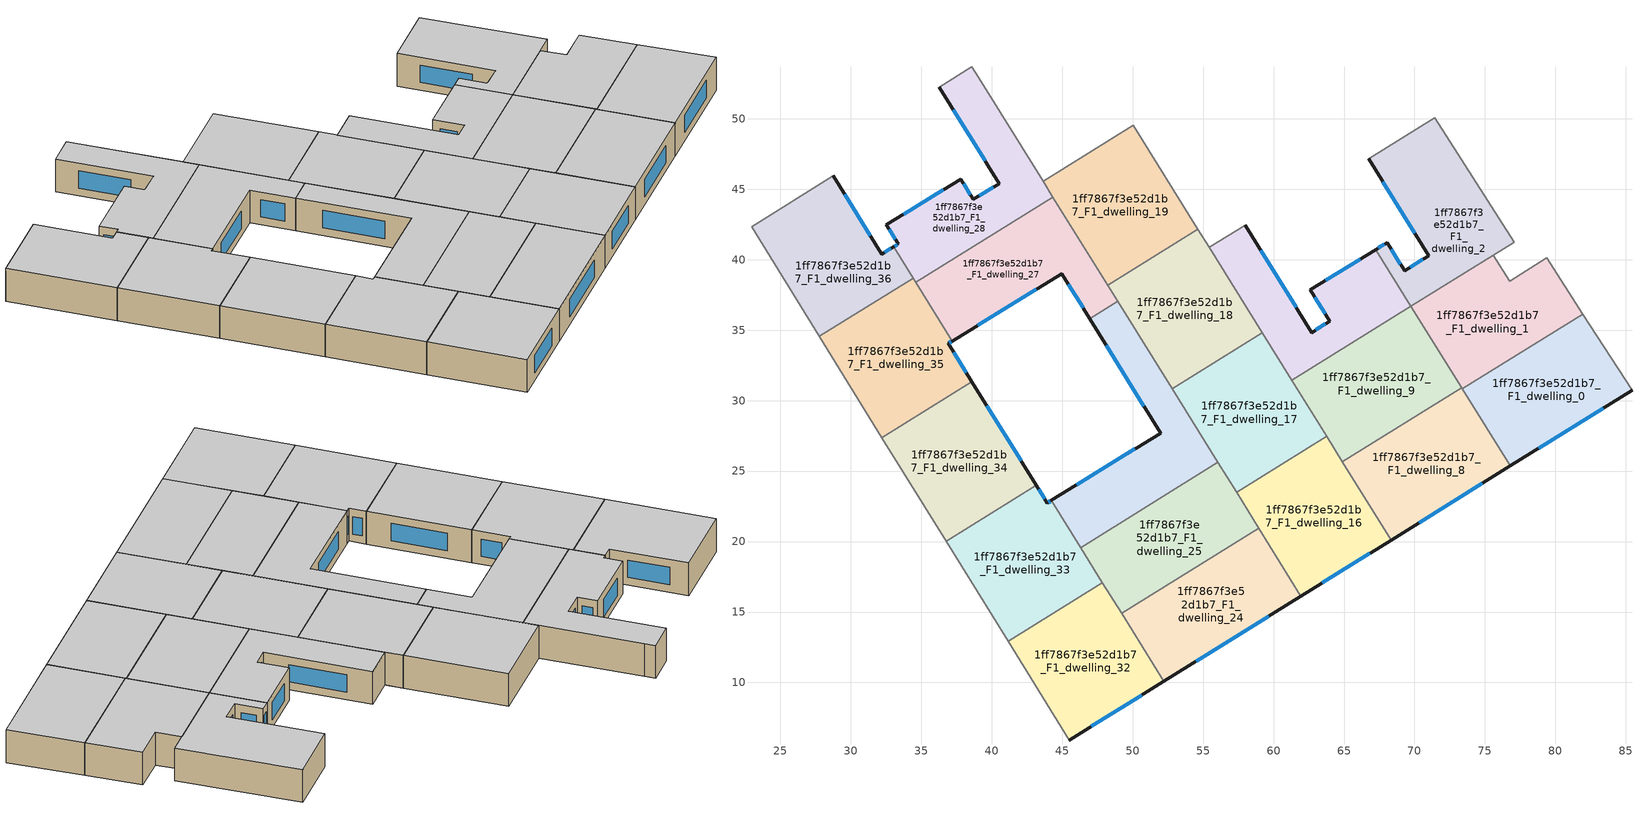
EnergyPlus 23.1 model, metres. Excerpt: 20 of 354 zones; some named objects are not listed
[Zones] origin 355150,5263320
1ff7867f3e52d1b7_F1_dwelling_0
 floor to 1ff7867f3e52d1b7_F0_dwelling_0 (EU_floor_Construction): 81.95,36.15 85.44,30.74 76.8,25.36 73.4,30.83 z3
 wall outside (EU_wall_Construction): 76.8,25.36 85.44,30.74 z3:6
 wall to 1ff7867f3e52d1b7_F1_dwelling_1 (EU_wall_Construction): 81.95,36.15 73.4,30.83 z3:6
 wall adiabatic (EU_wall_Construction): 85.44,30.74 81.95,36.15 z3:6
 wall to 1ff7867f3e52d1b7_F1_dwelling_8 (EU_wall_Construction): 73.4,30.83 76.8,25.36 z3:6
 window (EU_Window_Construction): 78.83,26.63 83.41,29.48 z3.7:5.3
 ceiling to 1ff7867f3e52d1b7_F2_dwelling_0 (EU_floor_Construction): 85.44,30.74 81.95,36.15 73.4,30.83 76.8,25.36 z6
1ff7867f3e52d1b7_F1_dwelling_1
 floor to 1ff7867f3e52d1b7_F0_dwelling_1 (EU_floor_Construction): 79.37,40.14 81.95,36.15 73.4,30.83 69.75,36.7 75.58,40.32 76.75,38.48 z3
 wall to 1ff7867f3e52d1b7_F1_dwelling_2 (EU_wall_Construction): 75.58,40.32 69.75,36.7 z3:6
 wall adiabatic (EU_wall_Construction): 81.95,36.15 79.37,40.14 76.75,38.48 75.58,40.32 z3:6
 wall to 1ff7867f3e52d1b7_F1_dwelling_9 (EU_wall_Construction): 69.75,36.7 73.34,30.92 z3:6
 wall to 1ff7867f3e52d1b7_F1_dwelling_8 (EU_wall_Construction): 73.34,30.92 73.4,30.83 z3:6
 ceiling to 1ff7867f3e52d1b7_F2_dwelling_1 (EU_floor_Construction): 81.95,36.15 79.37,40.14 76.75,38.48 75.58,40.32 69.75,36.7 73.4,30.83 z6
1ff7867f3e52d1b7_F1_dwelling_10
 floor to 1ff7867f3e52d1b7_F0_dwelling_10 (EU_floor_Construction): 67.25,40.72 69.75,36.7 61.29,31.44 55.42,40.87 57.98,42.46 62.7,34.84 63.98,35.63 62.6,37.86 z3
 wall outside (EU_wall_Construction): 67.25,40.72 62.6,37.86 63.98,35.63 62.7,34.84 57.98,42.46 z3:6
 wall to 1ff7867f3e52d1b7_F1_dwelling_2 (EU_wall_Construction): 69.75,36.7 67.25,40.72 z3:6
 wall to 1ff7867f3e52d1b7_F1_dwelling_9 (EU_wall_Construction): 61.29,31.44 69.75,36.7 z3:6
 wall to 1ff7867f3e52d1b7_F1_dwelling_11 (EU_wall_Construction): 57.98,42.46 55.42,40.87 z3:6
 wall to 1ff7867f3e52d1b7_F1_dwelling_18 (EU_wall_Construction): 55.42,40.87 59.19,34.82 z3:6
 wall to 1ff7867f3e52d1b7_F1_dwelling_17 (EU_wall_Construction): 59.19,34.82 61.29,31.44 z3:6
 window (EU_Window_Construction): 63.68,35.44 63,35.02 / 62.92,37.34 63.66,36.15 / 66.16,40.05 63.69,38.53 / 61.59,36.63 59.09,40.67 z3.7:5.3
 ceiling to 1ff7867f3e52d1b7_F2_dwelling_10 (EU_floor_Construction): 69.75,36.7 67.25,40.72 62.6,37.86 63.98,35.63 62.7,34.84 57.98,42.46 55.42,40.87 61.29,31.44 z6
1ff7867f3e52d1b7_F1_dwelling_16
 floor to 1ff7867f3e52d1b7_F0_dwelling_16 (EU_floor_Construction): 63.76,27.46 68.34,20.1 61.95,16.13 57.37,23.49 z3
 wall outside (EU_wall_Construction): 61.95,16.13 68.34,20.1 z3:6
 wall to 1ff7867f3e52d1b7_F1_dwelling_17 (EU_wall_Construction): 63.76,27.46 57.37,23.49 z3:6
 wall to 1ff7867f3e52d1b7_F1_dwelling_24 (EU_wall_Construction): 58.95,20.96 61.95,16.13 z3:6
 wall to 1ff7867f3e52d1b7_F1_dwelling_8 (EU_wall_Construction): 68.34,20.1 64.88,25.66 z3:6
 wall to 1ff7867f3e52d1b7_F1_dwelling_25 (EU_wall_Construction): 57.37,23.49 58.95,20.96 z3:6
 wall to 1ff7867f3e52d1b7_F1_dwelling_9 (EU_wall_Construction): 64.88,25.66 63.76,27.46 z3:6
 window (EU_Window_Construction): 63.45,17.06 66.84,19.17 z3.7:5.3
 ceiling to 1ff7867f3e52d1b7_F2_dwelling_16 (EU_floor_Construction): 68.34,20.1 63.76,27.46 57.37,23.49 61.95,16.13 z6
1ff7867f3e52d1b7_F1_dwelling_17
 floor to 1ff7867f3e52d1b7_F0_dwelling_17 (EU_floor_Construction): 59.19,34.82 63.76,27.46 57.37,23.49 52.8,30.84 z3
 wall to 1ff7867f3e52d1b7_F1_dwelling_18 (EU_wall_Construction): 59.19,34.82 52.8,30.84 z3:6
 wall to 1ff7867f3e52d1b7_F1_dwelling_26 (EU_wall_Construction): 52.8,30.84 56.05,25.61 z3:6
 wall to 1ff7867f3e52d1b7_F1_dwelling_9 (EU_wall_Construction): 63.76,27.46 61.29,31.44 z3:6
 wall to 1ff7867f3e52d1b7_F1_dwelling_25 (EU_wall_Construction): 56.05,25.61 57.37,23.49 z3:6
 ceiling to 1ff7867f3e52d1b7_F2_dwelling_17 (EU_floor_Construction): 63.76,27.46 59.19,34.82 52.8,30.84 57.37,23.49 z6
1ff7867f3e52d1b7_F1_dwelling_18
 floor to 1ff7867f3e52d1b7_F0_dwelling_18 (EU_floor_Construction): 54.61,42.17 59.19,34.82 52.8,30.84 48.22,38.2 z3
 wall to 1ff7867f3e52d1b7_F1_dwelling_19 (EU_wall_Construction): 54.61,42.17 48.22,38.2 z3:6
 wall to 1ff7867f3e52d1b7_F1_dwelling_27 (EU_wall_Construction): 48.22,38.2 48.93,37.06 z3:6
 wall to 1ff7867f3e52d1b7_F1_dwelling_11 (EU_wall_Construction): 55.42,40.87 54.61,42.17 z3:6
 wall to 1ff7867f3e52d1b7_F1_dwelling_26 (EU_wall_Construction): 48.93,37.06 52.8,30.85 z3:6
 ceiling to 1ff7867f3e52d1b7_F2_dwelling_18 (EU_floor_Construction): 59.19,34.82 54.61,42.17 48.22,38.2 52.8,30.84 z6
1ff7867f3e52d1b7_F1_dwelling_19
 floor to 1ff7867f3e52d1b7_F0_dwelling_19 (EU_floor_Construction): 50.04,49.53 54.61,42.17 48.22,38.2 43.65,45.56 z3
 wall to 1ff7867f3e52d1b7_F1_dwelling_20 (EU_wall_Construction): 50.04,49.53 43.65,45.56 z3:6
 wall to 1ff7867f3e52d1b7_F1_dwelling_11 (EU_wall_Construction): 54.61,42.18 50.04,49.53 z3:6
 wall to 1ff7867f3e52d1b7_F1_dwelling_28 (EU_wall_Construction): 43.65,45.56 44.34,44.44 z3:6
 wall to 1ff7867f3e52d1b7_F1_dwelling_27 (EU_wall_Construction): 44.34,44.44 48.22,38.2 z3:6
 ceiling to 1ff7867f3e52d1b7_F2_dwelling_19 (EU_floor_Construction): 54.61,42.17 50.04,49.53 43.65,45.56 48.22,38.2 z6
1ff7867f3e52d1b7_F1_dwelling_2
 floor to 1ff7867f3e52d1b7_F0_dwelling_2 (EU_floor_Construction): 71.45,50.08 77.07,41.25 75.58,40.32 69.75,36.7 67.25,40.72 68.06,41.22 69.3,39.22 71.01,40.27 66.74,47.15 z3
 wall outside (EU_wall_Construction): 66.74,47.15 71.01,40.27 69.3,39.22 68.06,41.22 67.25,40.72 z3:6
 wall to 1ff7867f3e52d1b7_F1_dwelling_3 (EU_wall_Construction): 71.45,50.08 66.74,47.15 z3:6
 wall adiabatic (EU_wall_Construction): 75.58,40.32 77.07,41.25 71.45,50.08 z3:6
 window (EU_Window_Construction): 70.6,40.02 69.7,39.47 / 67.74,45.53 70,41.88 / 67.87,41.1 67.44,40.84 / 69.01,39.69 68.35,40.75 z3.7:5.3
 ceiling to 1ff7867f3e52d1b7_F2_dwelling_2 (EU_floor_Construction): 75.58,40.32 77.07,41.25 71.45,50.08 66.74,47.15 71.01,40.27 69.3,39.22 68.06,41.22 67.25,40.72 69.75,36.7 z6
1ff7867f3e52d1b7_F1_dwelling_24
 floor to 1ff7867f3e52d1b7_F0_dwelling_24 (EU_floor_Construction): 58.95,20.96 61.95,16.13 52.21,10.08 49.21,14.9 z3
 wall outside (EU_wall_Construction): 52.21,10.08 61.95,16.13 z3:6
 wall to 1ff7867f3e52d1b7_F1_dwelling_25 (EU_wall_Construction): 58.95,20.96 49.21,14.9 z3:6
 wall to 1ff7867f3e52d1b7_F1_dwelling_32 (EU_wall_Construction): 49.21,14.9 52.21,10.08 z3:6
 window (EU_Window_Construction): 54.5,11.5 59.66,14.71 z3.7:5.3
 ceiling to 1ff7867f3e52d1b7_F2_dwelling_24 (EU_floor_Construction): 61.95,16.13 58.95,20.96 49.21,14.9 52.21,10.08 z6
1ff7867f3e52d1b7_F1_dwelling_25
 floor to 1ff7867f3e52d1b7_F0_dwelling_25 (EU_floor_Construction): 56.05,25.61 58.95,20.96 49.21,14.9 46.32,19.56 z3
 wall to 1ff7867f3e52d1b7_F1_dwelling_26 (EU_wall_Construction): 56.05,25.61 46.32,19.56 z3:6
 wall to 1ff7867f3e52d1b7_F1_dwelling_33 (EU_wall_Construction): 46.32,19.56 47.85,17.09 z3:6
 wall to 1ff7867f3e52d1b7_F1_dwelling_32 (EU_wall_Construction): 47.85,17.09 49.21,14.9 z3:6
 ceiling to 1ff7867f3e52d1b7_F2_dwelling_25 (EU_floor_Construction): 58.95,20.96 56.05,25.61 46.32,19.56 49.21,14.9 z6
1ff7867f3e52d1b7_F1_dwelling_26
 floor to 1ff7867f3e52d1b7_F0_dwelling_26 (EU_floor_Construction): 48.93,37.06 56.05,25.61 46.32,19.56 44.23,22.92 51.99,27.7 46.95,35.83 z3
 wall outside (EU_wall_Construction): 46.95,35.83 51.99,27.7 44.23,22.92 z3:6
 wall to 1ff7867f3e52d1b7_F1_dwelling_27 (EU_wall_Construction): 48.93,37.06 46.95,35.83 z3:6
 wall to 1ff7867f3e52d1b7_F1_dwelling_33 (EU_wall_Construction): 44.23,22.92 46.31,19.56 z3:6
 window (EU_Window_Construction): 50.16,26.57 46.05,24.04 / 48.13,33.92 50.8,29.6 z3.7:5.3
 ceiling to 1ff7867f3e52d1b7_F2_dwelling_26 (EU_floor_Construction): 56.05,25.61 48.93,37.06 46.95,35.83 51.99,27.7 44.23,22.92 46.32,19.56 z6
1ff7867f3e52d1b7_F1_dwelling_27
 floor to 1ff7867f3e52d1b7_F0_dwelling_27 (EU_floor_Construction): 44.34,44.44 48.93,37.06 46.95,35.83 44.97,39.02 37.19,34.23 34.61,38.39 z3
 wall outside (EU_wall_Construction): 37.19,34.23 44.97,39.02 46.95,35.83 z3:6
 wall to 1ff7867f3e52d1b7_F1_dwelling_28 (EU_wall_Construction): 44.34,44.44 34.61,38.39 z3:6
 wall to 1ff7867f3e52d1b7_F1_dwelling_35 (EU_wall_Construction): 34.61,38.39 37.19,34.23 z3:6
 window (EU_Window_Construction): 45.44,38.27 46.49,36.58 / 39.02,35.36 43.15,37.9 z3.7:5.3
 ceiling to 1ff7867f3e52d1b7_F2_dwelling_27 (EU_floor_Construction): 46.95,35.83 48.93,37.06 44.34,44.44 34.61,38.39 37.19,34.23 44.97,39.02 z6
1ff7867f3e52d1b7_F1_dwelling_28
 floor to 1ff7867f3e52d1b7_F0_dwelling_28 (EU_floor_Construction): 38.59,53.69 44.34,44.44 34.61,38.39 33.03,40.92 33.36,41.12 32.53,42.47 37.81,45.72 38.69,44.28 40.52,45.4 36.28,52.25 z3
 wall outside (EU_wall_Construction): 36.28,52.25 40.52,45.4 38.69,44.28 37.81,45.72 32.53,42.47 33.36,41.12 33.03,40.92 z3:6
 wall to 1ff7867f3e52d1b7_F1_dwelling_29 (EU_wall_Construction): 38.59,53.69 36.28,52.25 z3:6
 wall to 1ff7867f3e52d1b7_F1_dwelling_36 (EU_wall_Construction): 33.03,40.92 34.41,38.7 z3:6
 wall to 1ff7867f3e52d1b7_F1_dwelling_20 (EU_wall_Construction): 43.65,45.56 39.07,52.92 z3:6
 wall to 1ff7867f3e52d1b7_F1_dwelling_35 (EU_wall_Construction): 34.41,38.7 34.61,38.39 z3:6
 wall to 1ff7867f3e52d1b7_F1_dwelling_21 (EU_wall_Construction): 39.07,52.92 38.59,53.69 z3:6
 window (EU_Window_Construction): 36.57,44.95 33.77,43.23 / 38.48,44.62 38.02,45.38 / 40.09,45.14 39.12,44.55 / 37.28,50.64 39.52,47.01 / 33.28,41.07 33.11,40.97 / 32.72,42.15 33.17,41.44 z3.7:5.3
 ceiling to 1ff7867f3e52d1b7_F2_dwelling_28 (EU_floor_Construction): 44.34,44.44 38.59,53.69 36.28,52.25 40.52,45.4 38.69,44.28 37.81,45.72 32.53,42.47 33.36,41.12 33.03,40.92 34.61,38.39 z6
1ff7867f3e52d1b7_F1_dwelling_32
 floor to 1ff7867f3e52d1b7_F0_dwelling_32 (EU_floor_Construction): 47.85,17.09 52.21,10.08 45.5,5.91 41.16,12.93 z3
 wall outside (EU_wall_Construction): 45.5,5.91 52.21,10.08 z3:6
 wall adiabatic (EU_wall_Construction): 41.16,12.93 45.5,5.91 z3:6
 wall to 1ff7867f3e52d1b7_F1_dwelling_33 (EU_wall_Construction): 47.85,17.09 41.16,12.93 z3:6
 window (EU_Window_Construction): 47.08,6.88 50.63,9.1 z3.7:5.3
 ceiling to 1ff7867f3e52d1b7_F2_dwelling_32 (EU_floor_Construction): 52.21,10.08 47.85,17.09 41.16,12.93 45.5,5.91 z6
1ff7867f3e52d1b7_F1_dwelling_33
 floor to 1ff7867f3e52d1b7_F0_dwelling_33 (EU_floor_Construction): 44.23,22.92 47.85,17.09 41.16,12.93 36.76,20.02 43.15,23.99 43.93,22.74 z3
 wall outside (EU_wall_Construction): 44.23,22.92 43.93,22.74 43.15,23.99 z3:6
 wall adiabatic (EU_wall_Construction): 36.76,20.02 41.16,12.93 z3:6
 wall to 1ff7867f3e52d1b7_F1_dwelling_34 (EU_wall_Construction): 43.15,23.99 36.76,20.02 z3:6
 window (EU_Window_Construction): 44.16,22.88 44,22.78 / 43.75,23.03 43.33,23.69 z3.7:5.3
 ceiling to 1ff7867f3e52d1b7_F2_dwelling_33 (EU_floor_Construction): 47.85,17.09 44.23,22.92 43.93,22.74 43.15,23.99 36.76,20.02 41.16,12.93 z6
1ff7867f3e52d1b7_F1_dwelling_34
 floor to 1ff7867f3e52d1b7_F0_dwelling_34 (EU_floor_Construction): 38.59,31.36 43.15,23.99 36.76,20.02 32.2,27.38 z3
 wall outside (EU_wall_Construction): 43.15,23.99 38.59,31.36 z3:6
 wall adiabatic (EU_wall_Construction): 32.2,27.38 36.76,20.02 z3:6
 wall to 1ff7867f3e52d1b7_F1_dwelling_35 (EU_wall_Construction): 38.59,31.36 32.2,27.38 z3:6
 window (EU_Window_Construction): 42.08,25.72 39.66,29.63 z3.7:5.3
 ceiling to 1ff7867f3e52d1b7_F2_dwelling_34 (EU_floor_Construction): 43.15,23.99 38.59,31.36 32.2,27.38 36.76,20.02 z6
1ff7867f3e52d1b7_F1_dwelling_35
 floor to 1ff7867f3e52d1b7_F0_dwelling_35 (EU_floor_Construction): 34.41,38.7 37.19,34.23 36.92,34.06 38.59,31.36 32.2,27.38 27.76,34.56 z3
 wall outside (EU_wall_Construction): 38.59,31.36 36.92,34.06 37.19,34.23 z3:6
 wall adiabatic (EU_wall_Construction): 27.76,34.56 32.2,27.38 z3:6
 wall to 1ff7867f3e52d1b7_F1_dwelling_36 (EU_wall_Construction): 34.41,38.7 27.76,34.56 z3:6
 window (EU_Window_Construction): 36.98,34.1 37.13,34.19 / 38.2,31.99 37.31,33.43 z3.7:5.3
 ceiling to 1ff7867f3e52d1b7_F2_dwelling_35 (EU_floor_Construction): 38.59,31.36 36.92,34.06 37.19,34.23 34.41,38.7 27.76,34.56 32.2,27.38 z6
1ff7867f3e52d1b7_F1_dwelling_36
 floor to 1ff7867f3e52d1b7_F0_dwelling_36 (EU_floor_Construction): 33.03,40.92 34.41,38.7 27.76,34.56 22.95,42.33 28.77,45.94 32.2,40.41 z3
 wall outside (EU_wall_Construction): 33.03,40.92 32.2,40.41 28.77,45.94 z3:6
 wall adiabatic (EU_wall_Construction): 22.95,42.33 27.76,34.56 z3:6
 wall to 1ff7867f3e52d1b7_F1_dwelling_37 (EU_wall_Construction): 28.77,45.94 22.95,42.33 z3:6
 window (EU_Window_Construction): 32.84,40.8 32.39,40.53 / 31.39,41.71 29.57,44.64 z3.7:5.3
 ceiling to 1ff7867f3e52d1b7_F2_dwelling_36 (EU_floor_Construction): 34.41,38.7 33.03,40.92 32.2,40.41 28.77,45.94 22.95,42.33 27.76,34.56 z6
1ff7867f3e52d1b7_F1_dwelling_8
 floor to 1ff7867f3e52d1b7_F0_dwelling_8 (EU_floor_Construction): 73.34,30.92 76.8,25.36 68.34,20.1 64.88,25.66 z3
 wall outside (EU_wall_Construction): 68.34,20.1 76.8,25.36 z3:6
 wall to 1ff7867f3e52d1b7_F1_dwelling_9 (EU_wall_Construction): 73.34,30.92 64.88,25.66 z3:6
 window (EU_Window_Construction): 70.32,21.34 74.81,24.13 z3.7:5.3
 ceiling to 1ff7867f3e52d1b7_F2_dwelling_8 (EU_floor_Construction): 76.8,25.36 73.34,30.92 64.88,25.66 68.34,20.1 z6
1ff7867f3e52d1b7_F1_dwelling_9
 floor to 1ff7867f3e52d1b7_F0_dwelling_9 (EU_floor_Construction): 69.75,36.7 73.34,30.92 64.88,25.66 61.29,31.44 z3
 ceiling to 1ff7867f3e52d1b7_F2_dwelling_9 (EU_floor_Construction): 73.34,30.92 69.75,36.7 61.29,31.44 64.88,25.66 z6
[Building]
EU S2 Campaign: North Axis=0; Terrain=City; Solar Distribution=FullExterior
[Site:Location]
Budapest.Ferenc.Liszt.Intl.AP: Latitude=47.437; Longitude=19.256; Time Zone=1; Elevation=185
[SizingPeriod:WeatherFileDays]
AnnualSizingPeriod: Begin Month=1; Begin Day of Month=1; End Month=12; End Day of Month=31; Day of Week for Start Day=Monday; Use Weather File Daylight Saving Period=No; Use Weather File Rain and Snow Indicators=No
[MATERIAL]
EU_InternalMass_Material: Roughness=MediumRough; Thickness=0.1; Conductivity=1; Density=1800; Specific Heat=900; Thermal Absorptance=0.9; Solar Absorptance=0.7; Visible Absorptance=0.7
[MATERIAL:NOMASS] Roughness=MediumRough; Thermal Absorptance=0.9; Solar Absorptance=0.7; Visible Absorptance=0.7
Name | Thermal Resistance
EU_wall_NoMass | 0.832559
EU_floor_NoMass | 0.872794
[WINDOWMATERIAL:SIMPLEGLAZINGSYSTEM]
EU_Window_SimpleGlazing: UFactor=2.79869; Solar Heat Gain Coefficient=0.75; Visible Transmittance=0.75
[CONSTRUCTION]
EU_wall_Construction: EU_wall_NoMass
EU_floor_Construction: EU_floor_NoMass
EU_Window_Construction: EU_Window_SimpleGlazing
EU_InternalMass_Construction: EU_InternalMass_Material
[ZONE] Type=1; Multiplier=1; Ceiling Height=autocalculate; Floor Area=autocalculate; Part of Total Floor Area=Yes
Name | Volume
1ff7867f3e52d1b7_F1_dwelling_0 | 195.535
1ff7867f3e52d1b7_F1_dwelling_1 | 187.237
1ff7867f3e52d1b7_F1_dwelling_10 | 187.625
1ff7867f3e52d1b7_F1_dwelling_16; 1ff7867f3e52d1b7_F1_dwelling_19 | 195.532
1ff7867f3e52d1b7_F1_dwelling_17 | 195.527
1ff7867f3e52d1b7_F1_dwelling_18 | 195.543
1ff7867f3e52d1b7_F1_dwelling_2 | 203.804
1ff7867f3e52d1b7_F1_dwelling_24 | 195.506
1ff7867f3e52d1b7_F1_dwelling_25 | 188.539
1ff7867f3e52d1b7_F1_dwelling_26 | 202.501
1ff7867f3e52d1b7_F1_dwelling_27 | 195.512
1ff7867f3e52d1b7_F1_dwelling_28 | 195.517
1ff7867f3e52d1b7_F1_dwelling_32 | 195.496
1ff7867f3e52d1b7_F1_dwelling_33 | 195.534
1ff7867f3e52d1b7_F1_dwelling_34 | 195.513
1ff7867f3e52d1b7_F1_dwelling_35; 1ff7867f3e52d1b7_F1_dwelling_8 | 195.526
1ff7867f3e52d1b7_F1_dwelling_36 | 195.505
1ff7867f3e52d1b7_F1_dwelling_9 | 203.425
[INTERNALMASS] Construction=EU_InternalMass_Construction
Name | Zone or ZoneList | Surface Area
1ff7867f3e52d1b7_F1_dwelling_0_EU_InternalMass | 1ff7867f3e52d1b7_F1_dwelling_0 | 65.1783
1ff7867f3e52d1b7_F1_dwelling_1_EU_InternalMass | 1ff7867f3e52d1b7_F1_dwelling_1 | 62.4126
1ff7867f3e52d1b7_F1_dwelling_2_EU_InternalMass | 1ff7867f3e52d1b7_F1_dwelling_2 | 67.9346
1ff7867f3e52d1b7_F1_dwelling_8_EU_InternalMass | 1ff7867f3e52d1b7_F1_dwelling_8 | 65.1754
1ff7867f3e52d1b7_F1_dwelling_9_EU_InternalMass | 1ff7867f3e52d1b7_F1_dwelling_9 | 67.8083
1ff7867f3e52d1b7_F1_dwelling_10_EU_InternalMass | 1ff7867f3e52d1b7_F1_dwelling_10 | 62.5415
1ff7867f3e52d1b7_F1_dwelling_16_EU_InternalMass | 1ff7867f3e52d1b7_F1_dwelling_16 | 65.1773
1ff7867f3e52d1b7_F1_dwelling_17_EU_InternalMass | 1ff7867f3e52d1b7_F1_dwelling_17 | 65.1758
1ff7867f3e52d1b7_F1_dwelling_18_EU_InternalMass | 1ff7867f3e52d1b7_F1_dwelling_18 | 65.1813
1ff7867f3e52d1b7_F1_dwelling_19_EU_InternalMass | 1ff7867f3e52d1b7_F1_dwelling_19 | 65.1773
1ff7867f3e52d1b7_F1_dwelling_24_EU_InternalMass | 1ff7867f3e52d1b7_F1_dwelling_24 | 65.1686
1ff7867f3e52d1b7_F1_dwelling_25_EU_InternalMass | 1ff7867f3e52d1b7_F1_dwelling_25 | 62.846
1ff7867f3e52d1b7_F1_dwelling_26_EU_InternalMass | 1ff7867f3e52d1b7_F1_dwelling_26 | 67.5005
1ff7867f3e52d1b7_F1_dwelling_27_EU_InternalMass | 1ff7867f3e52d1b7_F1_dwelling_27 | 65.1709
1ff7867f3e52d1b7_F1_dwelling_28_EU_InternalMass | 1ff7867f3e52d1b7_F1_dwelling_28 | 65.1721
1ff7867f3e52d1b7_F1_dwelling_32_EU_InternalMass | 1ff7867f3e52d1b7_F1_dwelling_32 | 65.1655
1ff7867f3e52d1b7_F1_dwelling_33_EU_InternalMass | 1ff7867f3e52d1b7_F1_dwelling_33 | 65.178
1ff7867f3e52d1b7_F1_dwelling_34_EU_InternalMass | 1ff7867f3e52d1b7_F1_dwelling_34 | 65.1711
1ff7867f3e52d1b7_F1_dwelling_35_EU_InternalMass | 1ff7867f3e52d1b7_F1_dwelling_35 | 65.1753
1ff7867f3e52d1b7_F1_dwelling_36_EU_InternalMass | 1ff7867f3e52d1b7_F1_dwelling_36 | 65.1684
[OTHEREQUIPMENT] Fuel Type=Electricity; Design Level Calculation Method=Watts/Area; Power per Zone Floor Area=1; Fraction Latent=0; Fraction Radiant=0; Fraction Lost=0; Carbon Dioxide Generation Rate=0; EndUse Subcategory=EU_Step8_InternalGains
Name | Zone or ZoneList or Space or SpaceList | Schedule
EU_Step8_InternalGain_1ff7867f3e52d1b7_F1_dwelling_0_f000 | 1ff7867f3e52d1b7_F1_dwelling_0 | EU_Step8_GainSchedule_1ff7867f3e52d1b7_F1_dwelling_0_f000
EU_Step8_InternalGain_1ff7867f3e52d1b7_F1_dwelling_1_f000 | 1ff7867f3e52d1b7_F1_dwelling_1 | EU_Step8_GainSchedule_1ff7867f3e52d1b7_F1_dwelling_1_f000
EU_Step8_InternalGain_1ff7867f3e52d1b7_F1_dwelling_2_f000 | 1ff7867f3e52d1b7_F1_dwelling_2 | EU_Step8_GainSchedule_1ff7867f3e52d1b7_F1_dwelling_2_f000
EU_Step8_InternalGain_1ff7867f3e52d1b7_F1_dwelling_8_f000 | 1ff7867f3e52d1b7_F1_dwelling_8 | EU_Step8_GainSchedule_1ff7867f3e52d1b7_F1_dwelling_8_f000
EU_Step8_InternalGain_1ff7867f3e52d1b7_F1_dwelling_9_f000 | 1ff7867f3e52d1b7_F1_dwelling_9 | EU_Step8_GainSchedule_1ff7867f3e52d1b7_F1_dwelling_9_f000
EU_Step8_InternalGain_1ff7867f3e52d1b7_F1_dwelling_10_f000 | 1ff7867f3e52d1b7_F1_dwelling_10 | EU_Step8_GainSchedule_1ff7867f3e52d1b7_F1_dwelling_10_f000
EU_Step8_InternalGain_1ff7867f3e52d1b7_F1_dwelling_16_f000 | 1ff7867f3e52d1b7_F1_dwelling_16 | EU_Step8_GainSchedule_1ff7867f3e52d1b7_F1_dwelling_16_f000
EU_Step8_InternalGain_1ff7867f3e52d1b7_F1_dwelling_17_f000 | 1ff7867f3e52d1b7_F1_dwelling_17 | EU_Step8_GainSchedule_1ff7867f3e52d1b7_F1_dwelling_17_f000
EU_Step8_InternalGain_1ff7867f3e52d1b7_F1_dwelling_18_f000 | 1ff7867f3e52d1b7_F1_dwelling_18 | EU_Step8_GainSchedule_1ff7867f3e52d1b7_F1_dwelling_18_f000
EU_Step8_InternalGain_1ff7867f3e52d1b7_F1_dwelling_19_f000 | 1ff7867f3e52d1b7_F1_dwelling_19 | EU_Step8_GainSchedule_1ff7867f3e52d1b7_F1_dwelling_19_f000
EU_Step8_InternalGain_1ff7867f3e52d1b7_F1_dwelling_24_f000 | 1ff7867f3e52d1b7_F1_dwelling_24 | EU_Step8_GainSchedule_1ff7867f3e52d1b7_F1_dwelling_24_f000
EU_Step8_InternalGain_1ff7867f3e52d1b7_F1_dwelling_25_f000 | 1ff7867f3e52d1b7_F1_dwelling_25 | EU_Step8_GainSchedule_1ff7867f3e52d1b7_F1_dwelling_25_f000
EU_Step8_InternalGain_1ff7867f3e52d1b7_F1_dwelling_26_f000 | 1ff7867f3e52d1b7_F1_dwelling_26 | EU_Step8_GainSchedule_1ff7867f3e52d1b7_F1_dwelling_26_f000
EU_Step8_InternalGain_1ff7867f3e52d1b7_F1_dwelling_27_f000 | 1ff7867f3e52d1b7_F1_dwelling_27 | EU_Step8_GainSchedule_1ff7867f3e52d1b7_F1_dwelling_27_f000
EU_Step8_InternalGain_1ff7867f3e52d1b7_F1_dwelling_28_f000 | 1ff7867f3e52d1b7_F1_dwelling_28 | EU_Step8_GainSchedule_1ff7867f3e52d1b7_F1_dwelling_28_f000
EU_Step8_InternalGain_1ff7867f3e52d1b7_F1_dwelling_32_f000 | 1ff7867f3e52d1b7_F1_dwelling_32 | EU_Step8_GainSchedule_1ff7867f3e52d1b7_F1_dwelling_32_f000
EU_Step8_InternalGain_1ff7867f3e52d1b7_F1_dwelling_33_f000 | 1ff7867f3e52d1b7_F1_dwelling_33 | EU_Step8_GainSchedule_1ff7867f3e52d1b7_F1_dwelling_33_f000
EU_Step8_InternalGain_1ff7867f3e52d1b7_F1_dwelling_34_f000 | 1ff7867f3e52d1b7_F1_dwelling_34 | EU_Step8_GainSchedule_1ff7867f3e52d1b7_F1_dwelling_34_f000
EU_Step8_InternalGain_1ff7867f3e52d1b7_F1_dwelling_35_f000 | 1ff7867f3e52d1b7_F1_dwelling_35 | EU_Step8_GainSchedule_1ff7867f3e52d1b7_F1_dwelling_35_f000
EU_Step8_InternalGain_1ff7867f3e52d1b7_F1_dwelling_36_f000 | 1ff7867f3e52d1b7_F1_dwelling_36 | EU_Step8_GainSchedule_1ff7867f3e52d1b7_F1_dwelling_36_f000
[ZONEVENTILATION:DESIGNFLOWRATE] Schedule=EU_AlwaysOn; Design Flow Rate Calculation Method=AirChanges/Hour; Air Changes per Hour=0.475469; Ventilation Type=Natural; Fan Pressure Rise=0; Fan Total Efficiency=1; Constant Term Coefficient=1; Temperature Term Coefficient=0; Velocity Term Coefficient=0; Velocity Squared Term Coefficient=0; Minimum Indoor Temperature=-100; Maximum Indoor Temperature=100; Delta Temperature=-100; Minimum Outdoor Temperature=-100; Maximum Outdoor Temperature=100; Maximum Wind Speed=40
Name | Zone or ZoneList or Space or SpaceList
EU_ConstantAir_1ff7867f3e52d1b7_F1_dwelling_0 | 1ff7867f3e52d1b7_F1_dwelling_0
EU_ConstantAir_1ff7867f3e52d1b7_F1_dwelling_1 | 1ff7867f3e52d1b7_F1_dwelling_1
EU_ConstantAir_1ff7867f3e52d1b7_F1_dwelling_2 | 1ff7867f3e52d1b7_F1_dwelling_2
EU_ConstantAir_1ff7867f3e52d1b7_F1_dwelling_8 | 1ff7867f3e52d1b7_F1_dwelling_8
EU_ConstantAir_1ff7867f3e52d1b7_F1_dwelling_9 | 1ff7867f3e52d1b7_F1_dwelling_9
EU_ConstantAir_1ff7867f3e52d1b7_F1_dwelling_10 | 1ff7867f3e52d1b7_F1_dwelling_10
EU_ConstantAir_1ff7867f3e52d1b7_F1_dwelling_16 | 1ff7867f3e52d1b7_F1_dwelling_16
EU_ConstantAir_1ff7867f3e52d1b7_F1_dwelling_17 | 1ff7867f3e52d1b7_F1_dwelling_17
EU_ConstantAir_1ff7867f3e52d1b7_F1_dwelling_18 | 1ff7867f3e52d1b7_F1_dwelling_18
EU_ConstantAir_1ff7867f3e52d1b7_F1_dwelling_19 | 1ff7867f3e52d1b7_F1_dwelling_19
EU_ConstantAir_1ff7867f3e52d1b7_F1_dwelling_24 | 1ff7867f3e52d1b7_F1_dwelling_24
EU_ConstantAir_1ff7867f3e52d1b7_F1_dwelling_25 | 1ff7867f3e52d1b7_F1_dwelling_25
EU_ConstantAir_1ff7867f3e52d1b7_F1_dwelling_26 | 1ff7867f3e52d1b7_F1_dwelling_26
EU_ConstantAir_1ff7867f3e52d1b7_F1_dwelling_27 | 1ff7867f3e52d1b7_F1_dwelling_27
EU_ConstantAir_1ff7867f3e52d1b7_F1_dwelling_28 | 1ff7867f3e52d1b7_F1_dwelling_28
EU_ConstantAir_1ff7867f3e52d1b7_F1_dwelling_32 | 1ff7867f3e52d1b7_F1_dwelling_32
EU_ConstantAir_1ff7867f3e52d1b7_F1_dwelling_33 | 1ff7867f3e52d1b7_F1_dwelling_33
EU_ConstantAir_1ff7867f3e52d1b7_F1_dwelling_34 | 1ff7867f3e52d1b7_F1_dwelling_34
EU_ConstantAir_1ff7867f3e52d1b7_F1_dwelling_35 | 1ff7867f3e52d1b7_F1_dwelling_35
EU_ConstantAir_1ff7867f3e52d1b7_F1_dwelling_36 | 1ff7867f3e52d1b7_F1_dwelling_36
[HVACTEMPLATE:ZONE:IDEALLOADSAIRSYSTEM] System Availability Schedule=EU_AlwaysOn; Maximum Heating Supply Air Temperature=50; Minimum Cooling Supply Air Temperature=13; Maximum Heating Supply Air Humidity Ratio=0.0156; Minimum Cooling Supply Air Humidity Ratio=0.0077; Heating Limit=NoLimit; Cooling Limit=NoLimit; Heating Availability Schedule=EU_AlwaysOn; Cooling Availability Schedule=EU_CoolingOff; Dehumidification Control Type=ConstantSensibleHeatRatio; Cooling Sensible Heat Ratio=0.7; Dehumidification Setpoint=60; Humidification Control Type=None; Humidification Setpoint=30; Outdoor Air Method=None; Outdoor Air Flow Rate per Person=0.00944; Outdoor Air Flow Rate per Zone Floor Area=0; Outdoor Air Flow Rate per Zone=0; Demand Controlled Ventilation Type=None; Outdoor Air Economizer Type=NoEconomizer; Heat Recovery Type=None; Sensible Heat Recovery Effectiveness=0.7; Latent Heat Recovery Effectiveness=0.65
Name | Template Thermostat
1ff7867f3e52d1b7_F1_dwelling_0 | EU_HeatOnly_1ff7867f3e52d1b7_F1_dwelling_0
1ff7867f3e52d1b7_F1_dwelling_1 | EU_HeatOnly_1ff7867f3e52d1b7_F1_dwelling_1
1ff7867f3e52d1b7_F1_dwelling_2 | EU_HeatOnly_1ff7867f3e52d1b7_F1_dwelling_2
1ff7867f3e52d1b7_F1_dwelling_8 | EU_HeatOnly_1ff7867f3e52d1b7_F1_dwelling_8
1ff7867f3e52d1b7_F1_dwelling_9 | EU_HeatOnly_1ff7867f3e52d1b7_F1_dwelling_9
1ff7867f3e52d1b7_F1_dwelling_10 | EU_HeatOnly_1ff7867f3e52d1b7_F1_dwelling_10
1ff7867f3e52d1b7_F1_dwelling_16 | EU_HeatOnly_1ff7867f3e52d1b7_F1_dwelling_16
1ff7867f3e52d1b7_F1_dwelling_17 | EU_HeatOnly_1ff7867f3e52d1b7_F1_dwelling_17
1ff7867f3e52d1b7_F1_dwelling_18 | EU_HeatOnly_1ff7867f3e52d1b7_F1_dwelling_18
1ff7867f3e52d1b7_F1_dwelling_19 | EU_HeatOnly_1ff7867f3e52d1b7_F1_dwelling_19
1ff7867f3e52d1b7_F1_dwelling_24 | EU_HeatOnly_1ff7867f3e52d1b7_F1_dwelling_24
1ff7867f3e52d1b7_F1_dwelling_25 | EU_HeatOnly_1ff7867f3e52d1b7_F1_dwelling_25
1ff7867f3e52d1b7_F1_dwelling_26 | EU_HeatOnly_1ff7867f3e52d1b7_F1_dwelling_26
1ff7867f3e52d1b7_F1_dwelling_27 | EU_HeatOnly_1ff7867f3e52d1b7_F1_dwelling_27
1ff7867f3e52d1b7_F1_dwelling_28 | EU_HeatOnly_1ff7867f3e52d1b7_F1_dwelling_28
1ff7867f3e52d1b7_F1_dwelling_32 | EU_HeatOnly_1ff7867f3e52d1b7_F1_dwelling_32
1ff7867f3e52d1b7_F1_dwelling_33 | EU_HeatOnly_1ff7867f3e52d1b7_F1_dwelling_33
1ff7867f3e52d1b7_F1_dwelling_34 | EU_HeatOnly_1ff7867f3e52d1b7_F1_dwelling_34
1ff7867f3e52d1b7_F1_dwelling_35 | EU_HeatOnly_1ff7867f3e52d1b7_F1_dwelling_35
1ff7867f3e52d1b7_F1_dwelling_36 | EU_HeatOnly_1ff7867f3e52d1b7_F1_dwelling_36
[SIZING:ZONE] Zone Cooling Design Supply Air Temperature Input Method=SupplyAirTemperature; Zone Cooling Design Supply Air Temperature=13; Zone Heating Design Supply Air Temperature Input Method=SupplyAirTemperature; Zone Heating Design Supply Air Temperature=50; Zone Cooling Design Supply Air Humidity Ratio=0.008; Zone Heating Design Supply Air Humidity Ratio=0.008; Cooling Design Air Flow Method=DesignDay; Cooling Design Air Flow Rate=0; Cooling Minimum Air Flow per Zone Floor Area=0.000762; Cooling Minimum Air Flow=0; Cooling Minimum Air Flow Fraction=0.2; Heating Design Air Flow Method=DesignDay; Heating Design Air Flow Rate=0; Heating Maximum Air Flow per Zone Floor Area=0.002032; Heating Maximum Air Flow=0.141576; Heating Maximum Air Flow Fraction=0.3; Account for Dedicated Outdoor Air System=No; Dedicated Outdoor Air System Control Strategy=NeutralSupplyAir; Dedicated Outdoor Air Low Setpoint Temperature for Design=autosize; Dedicated Outdoor Air High Setpoint Temperature for Design=autosize; Zone Load Sizing Method=Sensible Load Only No Latent Load; Zone Latent Cooling Design Supply Air Humidity Ratio Input Method=HumidityRatioDifference; Zone Cooling Design Supply Air Humidity Ratio Difference=0.005; Zone Latent Heating Design Supply Air Humidity Ratio Input Method=HumidityRatioDifference; Zone Humidification Design Supply Air Humidity Ratio Difference=0.005
1ff7867f3e52d1b7_F1_dwelling_0; 1ff7867f3e52d1b7_F1_dwelling_1; 1ff7867f3e52d1b7_F1_dwelling_2; 1ff7867f3e52d1b7_F1_dwelling_8; 1ff7867f3e52d1b7_F1_dwelling_9; 1ff7867f3e52d1b7_F1_dwelling_10; 1ff7867f3e52d1b7_F1_dwelling_16; 1ff7867f3e52d1b7_F1_dwelling_17; 1ff7867f3e52d1b7_F1_dwelling_18; 1ff7867f3e52d1b7_F1_dwelling_19; 1ff7867f3e52d1b7_F1_dwelling_24; 1ff7867f3e52d1b7_F1_dwelling_25; 1ff7867f3e52d1b7_F1_dwelling_26; 1ff7867f3e52d1b7_F1_dwelling_27; 1ff7867f3e52d1b7_F1_dwelling_28; 1ff7867f3e52d1b7_F1_dwelling_32; 1ff7867f3e52d1b7_F1_dwelling_33; 1ff7867f3e52d1b7_F1_dwelling_34; 1ff7867f3e52d1b7_F1_dwelling_35; 1ff7867f3e52d1b7_F1_dwelling_36
[SCHEDULE:CONSTANT]
Name | Hourly Value
EU_AlwaysOn | 1
EU_CoolingOff | 0
[SCHEDULE:FILE] Column Number=1; Rows to Skip at Top=0; Number of Hours of Data=8760; Column Separator=Comma; Interpolate to Timestep=No; Minutes per Item=60; Adjust Schedule for Daylight Savings=Yes
Name | File
EU_Step8_GainSchedule_1ff7867f3e52d1b7_F1_dwelling_0_f000 | ../../schedules/1ff7867f3e52d1b7/1ff7867f3e52d1b7_F1_dwelling_0_f000_gain.csv
EU_Step8_GainSchedule_1ff7867f3e52d1b7_F1_dwelling_1_f000 | ../../schedules/1ff7867f3e52d1b7/1ff7867f3e52d1b7_F1_dwelling_1_f000_gain.csv
EU_Step8_GainSchedule_1ff7867f3e52d1b7_F1_dwelling_2_f000 | ../../schedules/1ff7867f3e52d1b7/1ff7867f3e52d1b7_F1_dwelling_2_f000_gain.csv
EU_Step8_GainSchedule_1ff7867f3e52d1b7_F1_dwelling_8_f000 | ../../schedules/1ff7867f3e52d1b7/1ff7867f3e52d1b7_F1_dwelling_8_f000_gain.csv
EU_Step8_GainSchedule_1ff7867f3e52d1b7_F1_dwelling_9_f000 | ../../schedules/1ff7867f3e52d1b7/1ff7867f3e52d1b7_F1_dwelling_9_f000_gain.csv
EU_Step8_GainSchedule_1ff7867f3e52d1b7_F1_dwelling_10_f000 | ../../schedules/1ff7867f3e52d1b7/1ff7867f3e52d1b7_F1_dwelling_10_f000_gain.csv
EU_Step8_GainSchedule_1ff7867f3e52d1b7_F1_dwelling_16_f000 | ../../schedules/1ff7867f3e52d1b7/1ff7867f3e52d1b7_F1_dwelling_16_f000_gain.csv
EU_Step8_GainSchedule_1ff7867f3e52d1b7_F1_dwelling_17_f000 | ../../schedules/1ff7867f3e52d1b7/1ff7867f3e52d1b7_F1_dwelling_17_f000_gain.csv
EU_Step8_GainSchedule_1ff7867f3e52d1b7_F1_dwelling_18_f000 | ../../schedules/1ff7867f3e52d1b7/1ff7867f3e52d1b7_F1_dwelling_18_f000_gain.csv
EU_Step8_GainSchedule_1ff7867f3e52d1b7_F1_dwelling_19_f000 | ../../schedules/1ff7867f3e52d1b7/1ff7867f3e52d1b7_F1_dwelling_19_f000_gain.csv
EU_Step8_GainSchedule_1ff7867f3e52d1b7_F1_dwelling_24_f000 | ../../schedules/1ff7867f3e52d1b7/1ff7867f3e52d1b7_F1_dwelling_24_f000_gain.csv
EU_Step8_GainSchedule_1ff7867f3e52d1b7_F1_dwelling_25_f000 | ../../schedules/1ff7867f3e52d1b7/1ff7867f3e52d1b7_F1_dwelling_25_f000_gain.csv
EU_Step8_GainSchedule_1ff7867f3e52d1b7_F1_dwelling_26_f000 | ../../schedules/1ff7867f3e52d1b7/1ff7867f3e52d1b7_F1_dwelling_26_f000_gain.csv
EU_Step8_GainSchedule_1ff7867f3e52d1b7_F1_dwelling_27_f000 | ../../schedules/1ff7867f3e52d1b7/1ff7867f3e52d1b7_F1_dwelling_27_f000_gain.csv
EU_Step8_GainSchedule_1ff7867f3e52d1b7_F1_dwelling_28_f000 | ../../schedules/1ff7867f3e52d1b7/1ff7867f3e52d1b7_F1_dwelling_28_f000_gain.csv
EU_Step8_GainSchedule_1ff7867f3e52d1b7_F1_dwelling_32_f000 | ../../schedules/1ff7867f3e52d1b7/1ff7867f3e52d1b7_F1_dwelling_32_f000_gain.csv
EU_Step8_GainSchedule_1ff7867f3e52d1b7_F1_dwelling_33_f000 | ../../schedules/1ff7867f3e52d1b7/1ff7867f3e52d1b7_F1_dwelling_33_f000_gain.csv
EU_Step8_GainSchedule_1ff7867f3e52d1b7_F1_dwelling_34_f000 | ../../schedules/1ff7867f3e52d1b7/1ff7867f3e52d1b7_F1_dwelling_34_f000_gain.csv
EU_Step8_GainSchedule_1ff7867f3e52d1b7_F1_dwelling_35_f000 | ../../schedules/1ff7867f3e52d1b7/1ff7867f3e52d1b7_F1_dwelling_35_f000_gain.csv
EU_Step8_GainSchedule_1ff7867f3e52d1b7_F1_dwelling_36_f000 | ../../schedules/1ff7867f3e52d1b7/1ff7867f3e52d1b7_F1_dwelling_36_f000_gain.csv
